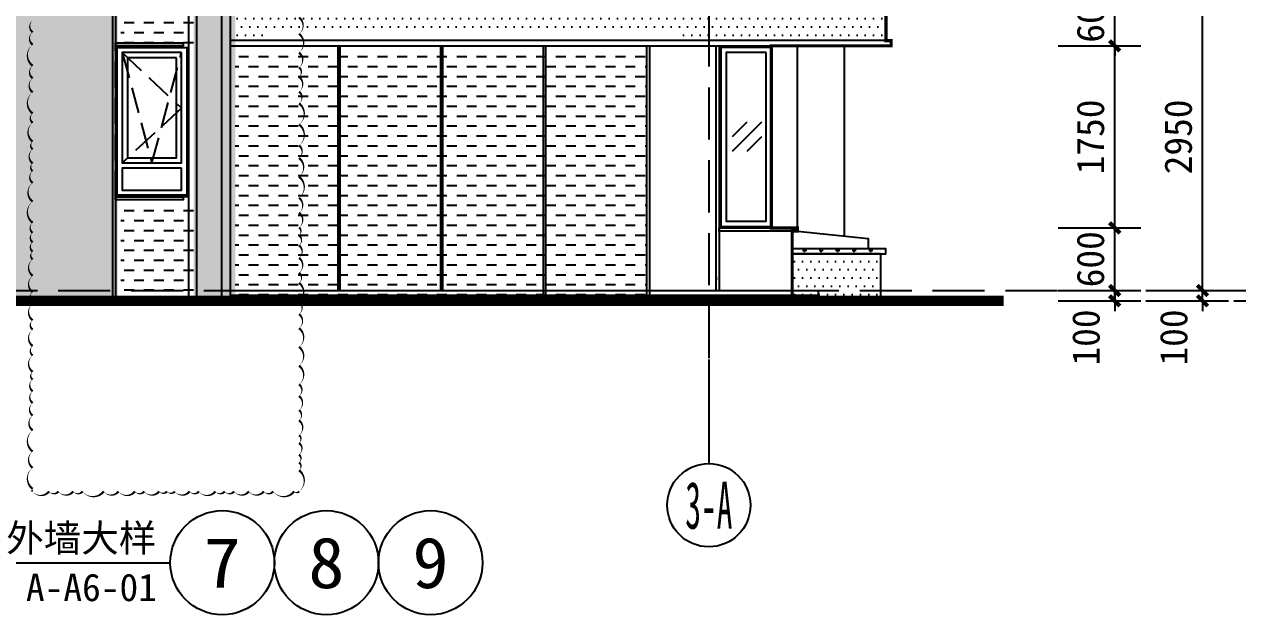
# Model space of a CAD drawing. Extents: x 646072 to 1012572, y -46617 to 16093.
# Drawn here: x 892390 to 904048, y -38667 to -32995 of the extents above; entities that cross this region are included whole.
import ezdxf
from ezdxf.enums import TextEntityAlignment as Align

# ---------------------------------------------------------------- set-up
doc = ezdxf.new("R2010")
doc.units = 0
doc.header["$LTSCALE"] = 1000
doc.header["$MEASUREMENT"] = 0
for name, pattern in [('3#楼-HZS$0$3#楼-HZS$0$__DASH', [0.35, 0.25, -0.1]), ('3#楼-HZS$0$3#楼-HZS$0$DASH', [0.35, 0.25, -0.1]), ('3#楼-HZS$0$DOTE', [2.42, 2, -0.2, 0.02, -0.2]), ('DASH', [0.35, 0.25, -0.1])]:
    doc.linetypes.add(name, pattern=pattern)
doc.layers.get('Defpoints').update_dxf_attribs({"color": 4, "linetype": 'DASH'})
for name, color, linetype in [('3#楼-HZS$0$0-金属铝板（剖）', 7, 'Continuous'), ('3#楼-HZS$0$3#楼-HZS$0$00-看线', 251, 'Continuous'), ('3#楼-HZS$0$3#楼-HZS$0$00-立面灰色金属看线', 252, 'Continuous'), ('3#楼-HZS$0$3#楼-HZS$0$00-立面米色看线', 31, 'Continuous'), ('3#楼-HZS$0$3#楼-HZS$0$0923调整', 6, 'Continuous'), ('3#楼-HZS$0$3#楼-HZS$0$3#-轴号$0$A-ANNO-AXIS-CIRC', 3, 'Continuous'), ('3#楼-HZS$0$3#楼-HZS$0$3#-轴号$0$A-ANNO-AXIS-TEXT', 7, 'Continuous'), ('3#楼-HZS$0$3#楼-HZS$0$A-LINE-浅灰色铝板幕墙-填充', 115, 'Continuous'), ('3#楼-HZS$0$3#楼-HZS$0$DOTE', 1, '3#楼-HZS$0$DOTE'), ('3#楼-HZS$0$3#楼-HZS$0$ELEV-WIND', 4, 'Continuous'), ('3#楼-HZS$0$3#楼-HZS$0$PUB_DIM', 3, 'Continuous'), ('3#楼-HZS$0$3#楼-HZS$0$填充-浅黄色铝板', 30, 'Continuous'), ('3#楼-HZS$0$3#楼-HZS$0$填充-深灰色涂料', 11, 'Continuous'), ('3#楼-HZS$0$A-ANNO-INDX', 3, 'Continuous'), ('3#楼-HZS$0$A-ANNO-TEXT', 3, 'Continuous'), ('3#楼-HZS$0$立面分缝', 5, 'Continuous'), ('AXIS_TEXT', 7, 'Continuous')]:
    doc.layers.add(name, color=color, linetype=linetype)
doc.layers.add('3#楼-HZS$0$A-ANNO-MODI', color=6, linetype='Continuous', plot=False)
doc.styles.add('3#楼-HZS$0$3#楼-HZS$0$3#-轴号$0$_TCH_AXIS', font='')
doc.styles.add('3#楼-HZS$0$3#楼-HZS$0$_TCH_DIM_T3', font='')
doc.styles.add('3#楼-HZS$0$_TCH_DIM', font='')
doc.styles.add('3#楼-HZS$0$_TCH_LABEL', font='')
doc.styles.add('COMPLEX', font='COMPLEX')
doc.styles.get('3#楼-HZS$0$3#楼-HZS$0$3#-轴号$0$_TCH_AXIS').set_extended_font_data('SimSun')
doc.styles.get('3#楼-HZS$0$3#楼-HZS$0$_TCH_DIM_T3').set_extended_font_data('SimSun')
doc.styles.get('3#楼-HZS$0$_TCH_DIM').set_extended_font_data('SimSun')
doc.styles.get('3#楼-HZS$0$_TCH_LABEL').set_extended_font_data('SimSun')
doc.dimstyles.new('3#楼-HZS$0$3#楼-HZS$0$_TCH_ARCH&&100', dxfattribs={"dimtxt": 264.345992, "dimasz": 100, "dimexe": 250, "dimexo": 300, "dimgap": 100, "dimtad": 1, "dimdec": 0, "dimzin": 0, "dimdsep": 46, "dimtxsty": '3#楼-HZS$0$3#楼-HZS$0$_TCH_DIM_T3', "dimblk": '3#楼-HZS$0$3#楼-HZS$0$_ArchTick', "dimcen": 0.09, "dimclrt": 7, "dimazin": 2, "dimtfac": 1, "dimtdec": 0, "dimtix": 1, "dimtmove": 2, "dimatfit": 3, "dimfxl": 100, "dimtolj": 1, "dimtzin": 0, "dimarcsym": 0})

# ---------------------------------------------------------------- blocks, each defined once
blk = doc.blocks.new('3#楼-HZS$0$3#楼-HZS$0$asdg04d+9j80')
at = {"layer": '3#楼-HZS$0$3#楼-HZS$0$ELEV-WIND', "color": 8, "linetype": '3#楼-HZS$0$3#楼-HZS$0$__DASH'}
blk.add_lwpolyline([(166652, -257725), (167352, -257725), (167352, -259175), (166652, -259175)], close=True, dxfattribs=at)
at = {"layer": '3#楼-HZS$0$3#楼-HZS$0$ELEV-WIND'}
for points in [[(166667, -257740), (167337, -257740), (167337, -259160), (166667, -259160)], [(167287, -257790), (166717, -257790), (166717, -258850), (167287, -258850)], [(167237, -257840), (166767, -257840), (166767, -258800), (167237, -258800)], [(167287, -258900), (166717, -258900), (166717, -259110), (167287, -259110)]]:
    blk.add_lwpolyline(points, close=True, dxfattribs=at)
at = {"layer": '3#楼-HZS$0$3#楼-HZS$0$ELEV-WIND', "color": 8, "linetype": '3#楼-HZS$0$3#楼-HZS$0$DASH'}
for points in [[(166717, -257790), (167287, -258325), (166717, -258850)], [(166717, -257790), (167002, -258850), (167287, -257790)]]:
    blk.add_lwpolyline(points, dxfattribs=at)
blk = doc.blocks.new('3#楼-HZS$0$3#楼-HZS$0$tytutyuiytiuty')
at = {"layer": '3#楼-HZS$0$3#楼-HZS$0$ELEV-WIND', "color": 8, "linetype": '3#楼-HZS$0$3#楼-HZS$0$__DASH'}
blk.add_lwpolyline([(147924, -250028), (147424, -250028), (147424, -251778), (147924, -251778)], close=True, dxfattribs=at)
at = {"layer": '3#楼-HZS$0$3#楼-HZS$0$ELEV-WIND'}
for points in [[(147424, -250043), (147909, -250043), (147909, -251763), (147424, -251763)], [(147474, -250093), (147859, -250093), (147859, -251713), (147474, -251713)]]:
    blk.add_lwpolyline(points, close=True, dxfattribs=at)
blk = doc.blocks.new('3#楼-HZS$0$3#楼-HZS$0$sz0fg4+df980j')
at = {"layer": '3#楼-HZS$0$3#楼-HZS$0$00-看线'}
for points in [[(500, -2950), (500, -4776)], [(950, -4700), (950, -2950)], [(1000, -4950), (100, -4950), (100, -4900), (1000, -4900)], [(150, -4950), (150, -5400)], [(150, -4950), (1000, -4950)]]:
    blk.add_lwpolyline(points, dxfattribs=at)
at = {"layer": '3#楼-HZS$0$3#楼-HZS$0$ELEV-WIND', "color": 250}
blk.add_lwpolyline([(950, -4730), (270, -4800), (270, -4900)], dxfattribs=at)
blk = doc.blocks.new('3#楼-HZS$0$3#楼-HZS$0$d+f9g5j04+9k0')
at = {"color": 7, "const_width": 30}
blk.add_lwpolyline([(426408, -9966), (426408, -10316), (426358, -10316), (426358, -10366), (427509, -10366), (427509, -12116), (427259, -12116), (427259, -12145), (427309, -12146), (427309, -12816)], dxfattribs=at)
blk = doc.blocks.new('3#楼-HZS$0$3#楼-HZS$0$+sdfg5+sd8j5')
at = {"color": 8, "elevation": 0}
for points in [[(859987, -36287), (859846, -36428)], [(860129, -36287), (859846, -36569)], [(860129, -36428), (859987, -36569)]]:
    blk.add_lwpolyline(points, dxfattribs=at)
blk = doc.blocks.new('3#楼-HZS$0$jjhgjgkiyuiy')
at = {"layer": '3#楼-HZS$0$3#楼-HZS$0$A-LINE-浅灰色铝板幕墙-填充'}
h = blk.add_hatch(dxfattribs=at)
h.set_pattern_fill('DOTS', color=256, scale=50)
h.set_pattern_definition([(0, (0, 0), (39.6875, 79.375), [0, -79.375])])
h.paths.add_polyline_path([(894717, 26248), (894717, 26348), (898667, 26348), (898667, 26248), (900667, 26248), (900667, 26598), (894417, 26598), (894417, 26248)])
h = blk.add_hatch(dxfattribs=at)
h.set_pattern_fill('DOTS', color=250, scale=50)
h.set_pattern_definition([(0, (-508403.77, 141892.01), (39.6875, 79.375), [0, -79.375])])
h.paths.add_polyline_path([(900617, 24198), (899763, 24198), (899763, 23798), (900617, 23798)])
at = {"layer": '3#楼-HZS$0$3#楼-HZS$0$填充-浅黄色铝板'}
h = blk.add_hatch(dxfattribs=at)
h.set_pattern_fill('CROSS', color=30, scale=50)
h.set_pattern_definition([(0, (0, 0), (79.375, 79.375), [39.6875, -119.0625]), (90, (19.84, -19.84), (-79.375, 79.375), [39.6875, -119.0625])])
edge = h.paths.add_edge_path()
edge.add_line((894717, 29748), (899767, 29748))
edge.add_line((899767, 29748), (899767, 29698))
edge.add_line((899767, 29698), (894731, 29698))
edge.add_arc((894731, 29048), 650, 90, 169.9513)
edge.add_arc((894717, 28848), 700, 153.4015, 180)
edge.add_line((894017, 28848), (894017, 29048))
edge.add_arc((894717, 29048), 700, 90, 180, ccw=False)
edge = h.paths.add_edge_path(flags=17)
edge.add_line((894337, 23748), (894097, 23748))
edge.add_line((894097, 23748), (894097, 28848))
edge.add_arc((894717, 28848), 620, 90, 180, ccw=False)
edge.add_line((894717, 29468), (899717, 29468))
edge.add_line((899717, 29468), (899717, 29228))
edge.add_line((899717, 29228), (894717, 29228))
edge.add_arc((894717, 28848), 380, 90, 180)
edge.add_line((894337, 28848), (894337, 23748))
edge = h.paths.add_edge_path(flags=17)
edge.add_line((894417, 23748), (894337, 23748))
edge.add_line((894337, 23748), (894337, 28848))
edge.add_arc((894717, 28848), 380, 90, 180, ccw=False)
edge.add_line((894717, 29228), (899767, 29228))
edge.add_line((899767, 29228), (899767, 29148))
edge.add_line((899767, 29148), (894717, 29148))
edge.add_arc((894717, 28848), 300, 90, 180)
edge.add_line((894417, 28848), (894417, 23748))
edge = h.paths.add_edge_path()
edge.add_line((894097, 23748), (894017, 23748))
edge.add_line((894017, 23748), (894017, 28848))
edge.add_arc((894717, 28848), 700, 90, 180, ccw=False)
edge.add_line((894717, 29548), (899767, 29548))
edge.add_line((899767, 29548), (899767, 29468))
edge.add_line((899767, 29468), (894717, 29468))
edge.add_arc((894717, 28848), 620, 90, 180)
edge.add_line((894097, 28848), (894097, 23748))
h = blk.add_hatch(dxfattribs=at)
h.set_pattern_fill('CROSS', color=250, scale=50)
h.set_pattern_definition([(0, (-508403.77, 141842.01), (79.375, 79.375), [39.6875, -119.0625]), (90, (-508383.93, 141822.17), (-79.375, 79.375), [39.6875, -119.0625])])
h.paths.add_polyline_path([(900667, 24198), (899767, 24198), (899767, 24248), (900667, 24248)])
at = {"layer": '3#楼-HZS$0$3#楼-HZS$0$填充-深灰色涂料'}
h = blk.add_hatch(dxfattribs=at)
h.set_pattern_fill('DASH', color=11, scale=100)
h.set_pattern_definition([(0, (0, 0), (95.25, 95.25), [95.25, -95.25])])
h.paths.add_polyline_path([(893287, 23748), (892147, 23748), (892147, 52748), (893287, 52748)])
h = blk.add_hatch(dxfattribs=at)
h.set_pattern_fill('DASH', color=11, scale=100)
h.set_pattern_definition([(0, (-7e-10, -8880), (95.25, 95.25), [95.25, -95.25])])
h.paths.add_polyline_path([(894017, 26228), (893317, 26228), (893317, 27638), (894017, 27638)])
h = blk.add_hatch(dxfattribs=at)
h.set_pattern_fill('DASH', color=11, scale=100)
h.set_pattern_definition([(0, (1100.39, -10350), (95.25, 95.25), [95.25, -95.25])])
h.paths.add_polyline_path([(898367, 23748), (894417, 23748), (894417, 26168), (898367, 26168)])
h = blk.add_hatch(dxfattribs=at)
h.set_pattern_fill('DASH', color=11, scale=100)
h.set_pattern_definition([(0, (-7e-10, -11830), (95.25, 95.25), [95.25, -95.25])])
h.paths.add_polyline_path([(893317, 23748), (894017, 23748), (894017, 24688), (893317, 24688)])
blk = doc.blocks.new('3#楼-HZS$0$tyryhjgfhgf')
at = {"layer": '3#楼-HZS$0$立面分缝'}
for points in [[(895405, 27574), (895405, 29924)], [(895425, 27574), (895425, 29924)], [(896392, 27574), (896392, 29924)], [(896412, 27574), (896412, 29924)], [(897380, 27524), (897380, 29924)], [(897400, 27524), (897400, 29924)]]:
    blk.add_lwpolyline(points, dxfattribs=at)
blk = doc.blocks.new('_AXISO')
blk.add_circle((0, 0), 0.5)
at = {"layer": 'AXIS_TEXT', "style": 'COMPLEX', "width": 1.041667}
blk.add_attdef('A', text='', height=0.56, dxfattribs=at).set_placement((-0.25, -0.28), (0.25, -0.28), align=Align.FIT)
blk = doc.blocks.new('3#楼-HZS$0$3#楼-HZS$0$_ArchTick')
at = {"color": 0, "linetype": 'ByBlock', "const_width": 0.4}
blk.add_lwpolyline([(-0.5, -0.5), (0.5, 0.5)], dxfattribs=at)
blk = doc.blocks.new('*D812')
at = {"layer": '3#楼-HZS$0$3#楼-HZS$0$PUB_DIM', "color": 0, "lineweight": -2, "transparency": 16777216}
for p, q in [((903166, -32602), (903959, -32602)), ((903709, -35552), (903709, -32602)), ((903166, -35552), (903959, -35552))]:
    blk.add_line(p, q, dxfattribs=at)
at = {"layer": 'Defpoints', "color": 0, "transparency": 16777216}
for p in [(902866, -32602), (903709, -32602), (902866, -35552)]:
    blk.add_point(p, dxfattribs=at)
at = {"layer": '3#楼-HZS$0$3#楼-HZS$0$PUB_DIM', "color": 0, "lineweight": -2, "transparency": 16777216, "xscale": 100, "yscale": 100, "zscale": 100}
for p, rotation in [((903709, -32602), 90), ((903709, -35552), 270)]:
    blk.add_blockref('3#楼-HZS$0$3#楼-HZS$0$_ArchTick', p, dxfattribs=dict(at, rotation=rotation))
at = {"layer": '3#楼-HZS$0$3#楼-HZS$0$PUB_DIM', "color": 7, "transparency": 16777216, "insert": (903477, -34077), "char_height": 264.3, "attachment_point": 5, "rotation": 90, "style": '3#楼-HZS$0$3#楼-HZS$0$_TCH_DIM_T3'}
blk.add_mtext('\\A1;2950', dxfattribs=at)
blk = doc.blocks.new('*D813')
at = {"layer": '3#楼-HZS$0$3#楼-HZS$0$PUB_DIM', "color": 0, "lineweight": -2, "transparency": 16777216}
for p, q in [((903166, -35552), (903959, -35552)), ((903709, -35552), (903709, -35452)), ((903709, -35652), (903709, -35552)), ((903166, -35652), (903959, -35652)), ((903709, -35652), (903709, -35752))]:
    blk.add_line(p, q, dxfattribs=at)
at = {"layer": 'Defpoints', "color": 0, "transparency": 16777216}
for p in [(902866, -35552), (903709, -35552), (902866, -35652)]:
    blk.add_point(p, dxfattribs=at)
at = {"layer": '3#楼-HZS$0$3#楼-HZS$0$PUB_DIM', "color": 0, "lineweight": -2, "transparency": 16777216, "xscale": 100, "yscale": 100, "zscale": 100}
for p, rotation in [((903709, -35552), 270), ((903709, -35652), 90)]:
    blk.add_blockref('3#楼-HZS$0$3#楼-HZS$0$_ArchTick', p, dxfattribs=dict(at, rotation=rotation))
at = {"layer": '3#楼-HZS$0$3#楼-HZS$0$PUB_DIM', "color": 7, "transparency": 16777216, "insert": (903434, -36004), "char_height": 264.3, "attachment_point": 5, "rotation": 90, "style": '3#楼-HZS$0$3#楼-HZS$0$_TCH_DIM_T3'}
blk.add_mtext('\\A1;100', dxfattribs=at)
blk = doc.blocks.new('*D815')
at = {"layer": '3#楼-HZS$0$3#楼-HZS$0$PUB_DIM', "color": 0, "lineweight": -2, "transparency": 16777216}
for p, q in [((904009, -6052), (904803, -6052)), ((904553, -35652), (904553, -6052)), ((904009, -35652), (904803, -35652))]:
    blk.add_line(p, q, dxfattribs=at)
at = {"layer": 'Defpoints', "color": 0, "transparency": 16777216}
for p in [(903709, -6052), (904553, -6052), (903709, -35652)]:
    blk.add_point(p, dxfattribs=at)
at = {"layer": '3#楼-HZS$0$3#楼-HZS$0$PUB_DIM', "color": 0, "lineweight": -2, "transparency": 16777216, "xscale": 100, "yscale": 100, "zscale": 100}
for p, rotation in [((904553, -6052), 90), ((904553, -35652), 270)]:
    blk.add_blockref('3#楼-HZS$0$3#楼-HZS$0$_ArchTick', p, dxfattribs=dict(at, rotation=rotation))
at = {"layer": '3#楼-HZS$0$3#楼-HZS$0$PUB_DIM', "color": 7, "transparency": 16777216, "insert": (904321, -20852), "char_height": 264.3, "attachment_point": 5, "rotation": 90, "style": '3#楼-HZS$0$3#楼-HZS$0$_TCH_DIM_T3'}
blk.add_mtext('\\A1;29600', dxfattribs=at)
blk = doc.blocks.new('*D843')
at = {"layer": '3#楼-HZS$0$3#楼-HZS$0$PUB_DIM', "color": 0, "lineweight": -2, "transparency": 16777216}
for p, q in [((902866, -32602), (902866, -32502)), ((902322, -32602), (903116, -32602)), ((902866, -33202), (902866, -32602)), ((902322, -33202), (903116, -33202)), ((902866, -33202), (902866, -33302))]:
    blk.add_line(p, q, dxfattribs=at)
at = {"layer": 'Defpoints', "color": 0, "transparency": 16777216}
for p in [(902022, -32602), (902866, -32602), (902022, -33202)]:
    blk.add_point(p, dxfattribs=at)
at = {"layer": '3#楼-HZS$0$3#楼-HZS$0$PUB_DIM', "color": 0, "lineweight": -2, "transparency": 16777216, "xscale": 100, "yscale": 100, "zscale": 100}
for p, rotation in [((902866, -32602), 270), ((902866, -33202), 90)]:
    blk.add_blockref('3#楼-HZS$0$3#楼-HZS$0$_ArchTick', p, dxfattribs=dict(at, rotation=rotation))
at = {"layer": '3#楼-HZS$0$3#楼-HZS$0$PUB_DIM', "color": 7, "transparency": 16777216, "insert": (902634, -32902), "char_height": 264.3, "attachment_point": 5, "rotation": 90, "style": '3#楼-HZS$0$3#楼-HZS$0$_TCH_DIM_T3'}
blk.add_mtext('\\A1;600', dxfattribs=at)
blk = doc.blocks.new('*D844')
at = {"layer": '3#楼-HZS$0$3#楼-HZS$0$PUB_DIM', "color": 0, "lineweight": -2, "transparency": 16777216}
for p, q in [((902322, -33202), (903116, -33202)), ((902866, -34952), (902866, -33202)), ((902322, -34952), (903116, -34952))]:
    blk.add_line(p, q, dxfattribs=at)
at = {"layer": 'Defpoints', "color": 0, "transparency": 16777216}
for p in [(902022, -33202), (902866, -33202), (902022, -34952)]:
    blk.add_point(p, dxfattribs=at)
at = {"layer": '3#楼-HZS$0$3#楼-HZS$0$PUB_DIM', "color": 0, "lineweight": -2, "transparency": 16777216, "xscale": 100, "yscale": 100, "zscale": 100}
for p, rotation in [((902866, -33202), 90), ((902866, -34952), 270)]:
    blk.add_blockref('3#楼-HZS$0$3#楼-HZS$0$_ArchTick', p, dxfattribs=dict(at, rotation=rotation))
at = {"layer": '3#楼-HZS$0$3#楼-HZS$0$PUB_DIM', "color": 7, "transparency": 16777216, "insert": (902634, -34077), "char_height": 264.3, "attachment_point": 5, "rotation": 90, "style": '3#楼-HZS$0$3#楼-HZS$0$_TCH_DIM_T3'}
blk.add_mtext('\\A1;1750', dxfattribs=at)
blk = doc.blocks.new('*D845')
at = {"layer": '3#楼-HZS$0$3#楼-HZS$0$PUB_DIM', "color": 0, "lineweight": -2, "transparency": 16777216}
for p, q in [((902866, -34952), (902866, -34852)), ((902322, -34952), (903116, -34952)), ((902866, -35552), (902866, -34952)), ((902322, -35552), (903116, -35552)), ((902866, -35552), (902866, -35652))]:
    blk.add_line(p, q, dxfattribs=at)
at = {"layer": 'Defpoints', "color": 0, "transparency": 16777216}
for p in [(902022, -34952), (902866, -34952), (902022, -35552)]:
    blk.add_point(p, dxfattribs=at)
at = {"layer": '3#楼-HZS$0$3#楼-HZS$0$PUB_DIM', "color": 0, "lineweight": -2, "transparency": 16777216, "xscale": 100, "yscale": 100, "zscale": 100}
for p, rotation in [((902866, -34952), 270), ((902866, -35552), 90)]:
    blk.add_blockref('3#楼-HZS$0$3#楼-HZS$0$_ArchTick', p, dxfattribs=dict(at, rotation=rotation))
at = {"layer": '3#楼-HZS$0$3#楼-HZS$0$PUB_DIM', "color": 7, "transparency": 16777216, "insert": (902634, -35252), "char_height": 264.3, "attachment_point": 5, "rotation": 90, "style": '3#楼-HZS$0$3#楼-HZS$0$_TCH_DIM_T3'}
blk.add_mtext('\\A1;600', dxfattribs=at)
blk = doc.blocks.new('*D846')
at = {"layer": '3#楼-HZS$0$3#楼-HZS$0$PUB_DIM', "color": 0, "lineweight": -2, "transparency": 16777216}
for p, q in [((902322, -35552), (903116, -35552)), ((902866, -35552), (902866, -35452)), ((902866, -35652), (902866, -35552)), ((902322, -35652), (903116, -35652)), ((902866, -35652), (902866, -35752))]:
    blk.add_line(p, q, dxfattribs=at)
at = {"layer": 'Defpoints', "color": 0, "transparency": 16777216}
for p in [(902022, -35552), (902866, -35552), (902022, -35652)]:
    blk.add_point(p, dxfattribs=at)
at = {"layer": '3#楼-HZS$0$3#楼-HZS$0$PUB_DIM', "color": 0, "lineweight": -2, "transparency": 16777216, "xscale": 100, "yscale": 100, "zscale": 100}
for p, rotation in [((902866, -35552), 270), ((902866, -35652), 90)]:
    blk.add_blockref('3#楼-HZS$0$3#楼-HZS$0$_ArchTick', p, dxfattribs=dict(at, rotation=rotation))
at = {"layer": '3#楼-HZS$0$3#楼-HZS$0$PUB_DIM', "color": 7, "transparency": 16777216, "insert": (902591, -36004), "char_height": 264.3, "attachment_point": 5, "rotation": 90, "style": '3#楼-HZS$0$3#楼-HZS$0$_TCH_DIM_T3'}
blk.add_mtext('\\A1;100', dxfattribs=at)

msp = doc.modelspace()

# ---------------------------------------------------------------- linework, layer by layer
at = {"const_width": 100}
msp.add_lwpolyline([(901799.5, -35651.8), (881898.5, -35651.8)], dxfattribs=at)
at = {"layer": '3#楼-HZS$0$3#楼-HZS$0$00-立面灰色金属看线'}
for points in [[(893236.9, -6651.8), (893236.9, -35601.8)], [(893266.9, -6651.8), (893266.9, -35601.8)], [(898367.4, -33201.8), (898367.4, -35601.8)], [(898397.4, -33201.8), (898397.4, -35601.8)], [(899037.4, -35551.8), (899037.4, -33201.8)], [(899067.4, -33201.8), (899067.4, -35551.8)], [(899767.4, -35151.8), (899767.4, -34981.8)], [(899037.4, -35421.8), (899037.4, -35451.8)]]:
    msp.add_lwpolyline(points, dxfattribs=at)
at = {"layer": '3#楼-HZS$0$3#楼-HZS$0$00-立面灰色金属看线', "elevation": 0}
for points in [[(893916.9, -33171.8), (893916.9, -33201.8), (893266.9, -33201.8), (893266.9, -33171.8)], [(893916.9, -34651.8), (893916.9, -34681.8), (893266.9, -34681.8), (893266.9, -34651.8)]]:
    msp.add_lwpolyline(points, close=True, dxfattribs=at)
at = {"layer": '3#楼-HZS$0$3#楼-HZS$0$00-立面灰色金属看线'}
msp.add_lwpolyline([(899067.4, -34981.8), (899067.4, -34951.8), (899817.4, -34951.8), (899817.4, -34981.8)], close=True, dxfattribs=at)
at = {"layer": '3#楼-HZS$0$3#楼-HZS$0$00-立面米色看线'}
for points in [[(899767.3, -29851.8), (894667.3, -29851.8, 0.4142136), (893967.3, -30551.8), (893967.3, -35601.8)], [(894047.3, -35601.8), (894047.3, -30551.8, -0.4142136), (894667.3, -29931.8), (899767.3, -29931.8)], [(894287.3, -35601.8), (894287.3, -30551.8, -0.4142136), (894667.3, -30171.8), (899817.3, -30171.8), (899817.3, -30251.8), (894667.3, -30251.8, 0.4142136), (894367.3, -30551.8), (894367.3, -35601.8)]]:
    msp.add_lwpolyline(points, format="xyb", dxfattribs=at)
for points in [[(894367.3, -32671.8), (900717.3, -32671.8), (900717.3, -32751.8), (900767.3, -32751.8), (900767.3, -32801.8), (900667.3, -32801.8), (900667.3, -33151.8), (894367.3, -33151.8)], [(894367.3, -33201.8), (900717.3, -33201.8), (900717.3, -33151.8), (894367.3, -33151.8)], [(894367.3, -35551.8), (900017.4, -35551.8), (900017.4, -35601.8), (894367.3, -35601.8)]]:
    msp.add_lwpolyline(points, dxfattribs=at)
at = {"layer": '3#楼-HZS$0$3#楼-HZS$0$3#-轴号$0$A-ANNO-AXIS-CIRC'}
msp.add_line((898966.9, -36215.3), (898966.9, -37215.3), dxfattribs=at)
at = {"layer": '3#楼-HZS$0$3#楼-HZS$0$DOTE', "linetype": '3#楼-HZS$0$3#楼-HZS$0$__DASH', "ltscale": 2}
for p, q in [((898966.9, -2101.8, 0), (898966.9, -37215.3, 0)), ((876616.5, -35551.8), (909102.1, -35551.8))]:
    msp.add_line(p, q, dxfattribs=at)
at = {"layer": '3#楼-HZS$0$A-ANNO-INDX', "color": 1}
msp.add_line((891906.9, -38167.4), (893793.1, -38167.4), dxfattribs=at)
for centre in [(894293.1, -38167.4), (895293.1, -38167.4), (896293.1, -38167.4)]:
    msp.add_circle(centre, 500, dxfattribs=at)
at = {"layer": '3#楼-HZS$0$A-ANNO-MODI'}
msp.add_lwpolyline([(892471, -32958.5, 0, 22.5, 0.5), (892471, -33071, 0, 22.5, 0.5), (892471, -33191, 0, 22.5, 0.5), (892471, -33393.5, 0, 22.5, 0.5), (892471, -33513.5, 0, 22.5, 0.5), (892471, -33648.5, 0, 22.5, 0.5), (892471, -33851, 0, 22.5, 0.5), (892471, -33941, 0, 22.5, 0.5), (892471, -34121, 0, 22.5, 0.5), (892471, -34196, 0, 22.5, 0.5), (892471, -34331, 0, 22.5, 0.5), (892471, -34406, 0, 22.5, 0.5), (892471, -34518.5, 0, 22.5, 0.5), (892471, -34698.5, 0, 22.5, 0.5), (892471, -34901, 0, 22.5, 0.5), (892471, -34998.5, 0, 22.5, 0.5), (892471, -35088.5, 0, 22.5, 0.5), (892471, -35178.5, 0, 22.5, 0.5), (892471, -35253.5, 0, 22.5, 0.5), (892471, -35411, 0, 22.5, 0.5), (892471, -35568.5, 0, 22.5, 0.5), (892471, -35681, 0, 22.5, 0.5), (892471, -35838.5, 0, 22.5, 0.5), (892471, -35928.5, 0, 22.5, 0.5), (892471, -36086, 0, 22.5, 0.5), (892471, -36176, 0, 22.5, 0.5), (892471, -36333.5, 0, 22.5, 0.5), (892471, -36408.5, 0, 22.5, 0.5), (892471, -36521, 0, 22.5, 0.5), (892471, -36633.5, 0, 22.5, 0.5), (892471, -36753.5, 0, 22.5, 0.5), (892471, -36896, 0, 22.5, 0.5), (892471, -37098.5, 0, 22.5, 0.5), (892471, -37256, 0, 22.5, 0.5), (892471, -37458.5, 0, 22.5, 0.5), (892471, -37482.4, 0, 22.5, 0.5), (892628.5, -37482.4, 0, 22.5, 0.5), (892718.5, -37482.4, 0, 22.5, 0.5), (892861, -37482.4, 0, 22.5, 0.5), (892951, -37482.4, 0, 22.5, 0.5), (893153.5, -37482.4, 0, 22.5, 0.5), (893296, -37482.4, 0, 22.5, 0.5), (893453.5, -37482.4, 0, 22.5, 0.5), (893543.5, -37482.4, 0, 22.5, 0.5), (893686, -37482.4, 0, 22.5, 0.5), (893761, -37482.4, 0, 22.5, 0.5), (893836, -37482.4, 0, 22.5, 0.5), (893978.5, -37482.4, 0, 22.5, 0.5), (894068.5, -37482.4, 0, 22.5, 0.5), (894226, -37482.4, 0, 22.5, 0.5), (894316, -37482.4, 0, 22.5, 0.5), (894406, -37482.4, 0, 22.5, 0.5), (894548.5, -37482.4, 0, 22.5, 0.5), (894691, -37482.4, 0, 22.5, 0.5), (894781, -37482.4, 0, 22.5, 0.5), (894983.5, -37482.4, 0, 22.5, 0.5), (895029.8, -37482.4, 0, 22.5, 0.5), (895029.8, -37279.9, 0, 22.5, 0.5), (895029.8, -37204.9, 0, 22.5, 0.5), (895029.8, -37129.9, 0, 22.5, 0.5), (895029.8, -37017.4, 0, 22.5, 0.5), (895029.8, -36942.4, 0, 22.5, 0.5), (895029.8, -36799.9, 0, 22.5, 0.5), (895029.8, -36702.4, 0, 22.5, 0.5), (895029.8, -36567.4, 0, 22.5, 0.5), (895029.8, -36454.9, 0, 22.5, 0.5), (895029.8, -36274.9, 0, 22.5, 0.5), (895029.8, -36094.9, 0, 22.5, 0.5), (895029.8, -35914.9, 0, 22.5, 0.5), (895029.8, -35779.9, 0, 22.5, 0.5), (895029.8, -35659.9, 0, 22.5, 0.5), (895029.8, -35479.9, 0, 22.5, 0.5), (895029.8, -35382.4, 0, 22.5, 0.5), (895029.8, -35239.9, 0, 22.5, 0.5), (895029.8, -35119.9, 0, 22.5, 0.5), (895029.8, -35022.4, 0, 22.5, 0.5), (895029.8, -34947.4, 0, 22.5, 0.5), (895029.8, -34804.9, 0, 22.5, 0.5), (895029.8, -34662.4, 0, 22.5, 0.5), (895029.8, -34459.9, 0, 22.5, 0.5), (895029.8, -34279.9, 0, 22.5, 0.5), (895029.8, -34159.9, 0, 22.5, 0.5), (895029.8, -33957.4, 0, 22.5, 0.5), (895029.8, -33754.9, 0, 22.5, 0.5), (895029.8, -33642.4, 0, 22.5, 0.5), (895029.8, -33499.9, 0, 22.5, 0.5), (895029.8, -33409.9, 0, 22.5, 0.5), (895029.8, -33267.4, 0, 22.5, 0.5), (895029.8, -33087.4, 0, 22.5, 0.5), (895029.8, -32929.9, 0, 22.5, 0.5)], format="xyseb", dxfattribs=at)

# ---------------------------------------------------------------- block references
at = {"color": 2, "xscale": -1}
msp.add_blockref('3#楼-HZS$0$3#楼-HZS$0$d+f9g5j04+9k0', (1327076.2, -22836.1), dxfattribs=at)
at = {"xscale": -1}
msp.add_blockref('3#楼-HZS$0$3#楼-HZS$0$sz0fg4+df980j', (900767.3, -30251.8), dxfattribs=at)
msp.add_blockref('3#楼-HZS$0$3#楼-HZS$0$+sdfg5+sd8j5', (39345, 2351.2, 0))
at = {"layer": '3#楼-HZS$0$0-金属铝板（剖）'}
msp.add_blockref('3#楼-HZS$0$jjhgjgkiyuiy', (0, -59400), dxfattribs=at)
at = {"layer": '3#楼-HZS$0$3#楼-HZS$0$00-立面灰色金属看线'}
msp.add_blockref('3#楼-HZS$0$3#楼-HZS$0$asdg04d+9j80', (726614.8, 224522.8), dxfattribs=at)
at = {"layer": '3#楼-HZS$0$3#楼-HZS$0$0923调整', "extrusion": (0, 0, -1), "zscale": -1}
msp.add_blockref('3#楼-HZS$0$3#楼-HZS$0$tytutyuiytiuty', (-1046991.8, 216826), dxfattribs=at)
at = {"layer": '3#楼-HZS$0$3#楼-HZS$0$3#-轴号$0$A-ANNO-AXIS-CIRC'}
ref = msp.add_blockref('_AXISO', (898966.9, -37615.3), dxfattribs=dict(at, xscale=800, yscale=800, zscale=800))
ref.add_attrib('A', '3-A', dxfattribs={"layer": '3#楼-HZS$0$3#楼-HZS$0$3#-轴号$0$A-ANNO-AXIS-TEXT', "height": 452.55, "style": '3#楼-HZS$0$3#楼-HZS$0$3#-轴号$0$_TCH_AXIS', "width": 0.466146}).set_placement((898740.6, -37841.6), (899193.2, -37841.6), align=Align.FIT)
at = {"layer": '3#楼-HZS$0$立面分缝'}
msp.add_blockref('3#楼-HZS$0$tyryhjgfhgf', (0, -63125.4), dxfattribs=at)

# ---------------------------------------------------------------- texts
at = {"layer": '3#楼-HZS$0$A-ANNO-TEXT', "color": 7, "style": '3#楼-HZS$0$_TCH_DIM'}
for s, p in [('外墙大样', (892217.2, -38062.4)), ('A-A6-01', (892406.3, -38536.8))]:
    msp.add_text(s, height=264.35, dxfattribs=at).set_placement(p)
at = {"layer": '3#楼-HZS$0$A-ANNO-TEXT', "color": 7, "style": '3#楼-HZS$0$_TCH_LABEL'}
for s, height, width, p, p2 in [('7', 481, 1.042766, (894113.8, -38407.9), (894472.4, -38407.9)), ('8', 489.6, 0.990893, (895119.7, -38412.2), (895466.6, -38412.2)), ('9', 488.2, 0.998884, (896118.7, -38411.5), (896467.5, -38411.5))]:
    msp.add_text(s, height=height, dxfattribs=dict(at, width=width)).set_placement(p, p2, align=Align.FIT)

# ---------------------------------------------------------------- dimensions: what is measured, and where the dimension line sits
at = {"layer": '3#楼-HZS$0$3#楼-HZS$0$PUB_DIM'}
for p1, p2, picture, middle in [((903709.5, -35651.8), (903709.5, -6051.8), '*D815', (904321, -20851.8)), ((902022.1, -33201.8), (902022.1, -32601.8), '*D843', (902633.6, -32901.8)), ((902865.8, -35551.8), (902865.8, -32601.8), '*D812', (903477.3, -34076.8)), ((902022.1, -34951.8), (902022.1, -33201.8), '*D844', (902633.6, -34076.8)), ((902022.1, -35551.8), (902022.1, -34951.8), '*D845', (902633.6, -35251.8))]:
    dim = msp.add_aligned_dim(p1=p1, p2=p2, distance=-843.7, dimstyle='3#楼-HZS$0$3#楼-HZS$0$_TCH_ARCH&&100', dxfattribs=at)
    dim.commit()
    dim.dimension.update_dxf_attribs({"geometry": picture, "text_midpoint": middle})
for base, p1, p2, picture, middle in [((902865.8, -35551.8), (902022.1, -35651.8), (902022.1, -35551.8), '*D846', (902590.8, -36004.3)), ((903709.5, -35551.8), (902865.8, -35651.8), (902865.8, -35551.8), '*D813', (903434.5, -36004.3))]:
    dim = msp.add_linear_dim(base=base, p1=p1, p2=p2, angle=90, dimstyle='3#楼-HZS$0$3#楼-HZS$0$_TCH_ARCH&&100', dxfattribs=at)
    dim.commit()
    dim.dimension.update_dxf_attribs({"geometry": picture, "text_midpoint": middle, "dimtype": 161})

doc.saveas('drawing.dxf')
